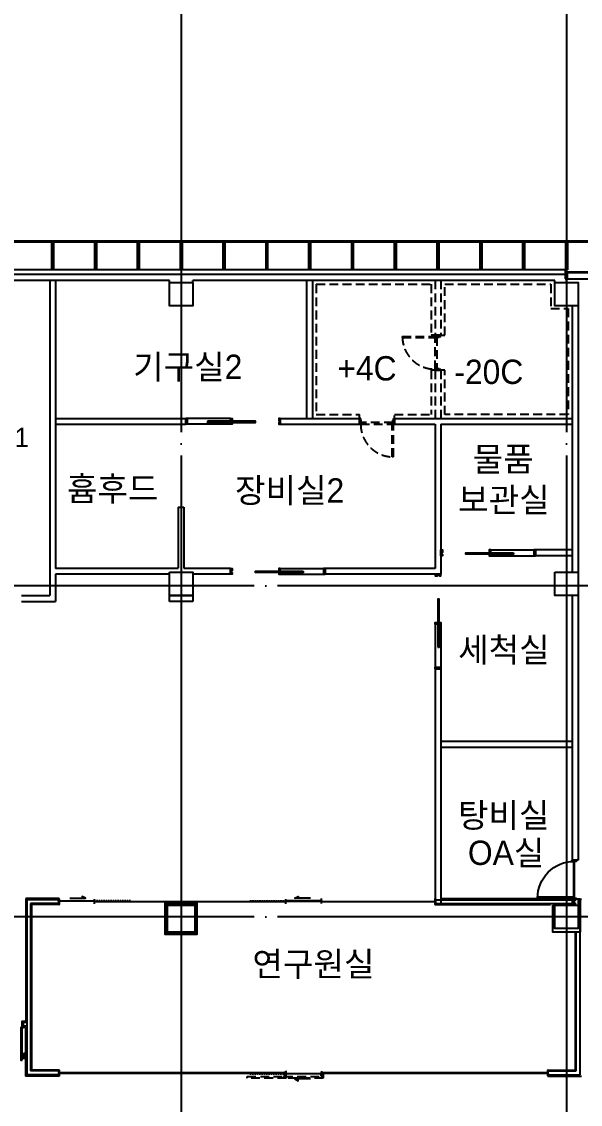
# Model space of a CAD drawing. Header units: metres. Extents: x 630750 to 860239, y 578133 to 726633.
# Drawn here: x 733909 to 748263, y 670988 to 698810 of the extents above; entities that cross this region are included whole.
import ezdxf

# ---------------------------------------------------------------- set-up
doc = ezdxf.new("R2010")
doc.units = ezdxf.units.M
doc.header["$LTSCALE"] = 300
for name, pattern in [('CEN', [62, 60, -1, 0, -1]), ('HID1', [0.375, 0.25, -0.125]), ('HIDDEN', [2, 1, -1]), ('업무시설_xr-base$0$CONTINOUS', [0])]:
    doc.linetypes.add(name, pattern=pattern)
for name, color, linetype in [('A-AL', 6, 'Continuous'), ('A-CEN-1', 1, 'Continuous'), ('A-CON', 2, 'Continuous'), ('A-DOR', 4, 'Continuous'), ('A-STONE', 6, 'Continuous'), ('A-TXT', 3, 'Continuous'), ('A-WAL-DW', 7, 'Continuous'), ('A-WIN-GLASS', 4, 'Continuous'), ('DOR', 4, 'Continuous'), ('INT', 117, 'Continuous'), ('KUK-DOOR', 4, 'Continuous'), ('KUK-DOOR-FRAME', 4, 'Continuous'), ('KUK-WALL-DRYWALL', 4, 'Continuous'), ('KUK-WALL-FIN 1', 30, 'Continuous'), ('KUK-WINDOW', 4, 'Continuous'), ('외장그레이팅', 4, 'Continuous'), ('특수설계 영역', 225, 'Continuous'), ('프레임', 5, 'Continuous')]:
    doc.layers.add(name, color=color, linetype=linetype)
doc.layers.add('tel 1구', color=7, linetype='Continuous', lineweight=5, true_color=0x0074cb)
doc.styles.add('돋움', font='')
doc.styles.get('돋움').set_extended_font_data('Dotum')

# ---------------------------------------------------------------- blocks, each defined once
blk = doc.blocks.new('미닫이문1200')
at = {"layer": 'A-DOR'}
blk.add_line((1280, -150), (2390, -150), dxfattribs=at)
for points in [[(0, 0), (40, 0), (40, -65), (20, -65), (20, -115), (40, -115), (40, -150), (0, -150)], [(1280, 0), (1240, 0), (1240, -65), (1280, -65)], [(2430, 0), (2390, 0), (2390, 0), (2390, 0), (2390, 0), (2390, 0), (2390, -150), (2430, -150)], [(1870, -75), (1870, -105), (640, -105), (640, -75)], [(1280, -115), (1240, -115), (1240, -150), (1280, -150)]]:
    blk.add_lwpolyline(points, close=True, dxfattribs=at)
at = {"layer": 'A-WAL-DW'}
blk.add_line((1280, 0), (2430, 0), dxfattribs=at)
blk = doc.blocks.new('DOOR_GLASS2')
at = {"layer": 'A-DOR', "color": 5}
blk.add_arc((2877563, 589745), 940, 16.6479, 106.6479, dxfattribs=at)
at = {"layer": 'A-WIN-GLASS'}
for p, q in [((2877557, 589764), (2878457, 590033)), ((2877563, 589745), (2878463, 590014)), ((2878463, 590014), (2878458, 590033)), ((2877563, 589745), (2877557, 589764))]:
    blk.add_line(p, q, dxfattribs=at)
for points in [[(2877341, 590659), (2877333, 590688), (2877237, 590660), (2877246, 590631), (2877341, 590659)], [(2877619, 589730), (2877611, 589759), (2877515, 589730), (2877524, 589701), (2877619, 589730)]]:
    blk.add_lwpolyline(points, dxfattribs=at)
at = {"layer": 'DOR', "color": 8}
for p, q in [((2877553, 589742), (2877284, 590642)), ((2877572, 589747), (2877303, 590648))]:
    blk.add_line(p, q, dxfattribs=at)

msp = doc.modelspace()

# ---------------------------------------------------------------- linework, layer by layer
at = {"layer": 'A-AL', "ltscale": 3}
msp.add_line((747874.4, 692430.2, 0), (694034.2, 692430.2, 0), dxfattribs=at)
at = {"layer": 'A-CEN-1', "linetype": 'CEN'}
for p, q in [((738004.4, 706258.8, 0), (738004.4, 647116.3, 0)), ((747904.4, 706258.8, 0), (747904.4, 599969.6, 0)), ((795684.4, 684310.2, 0), (657202.6, 684310.2, 0)), ((795684.4, 675810.2, 0), (657202.6, 675810.2, 0))]:
    msp.add_line(p, q, dxfattribs=at)
at = {"layer": 'A-CON', "elevation": 0}
for points in [[(737704.4, 692110.2), (738304.4, 692110.2), (738304.4, 691510.2), (737704.4, 691510.2)], [(747604.4, 692110.2), (748204.4, 692110.2), (748204.4, 691510.2), (747604.4, 691510.2)], [(737704.4, 684660.2), (738304.4, 684660.2), (738304.4, 684060.2), (737704.4, 684060.2)], [(747604.4, 684660.2), (748204.4, 684660.2), (748204.4, 684060.2), (747604.4, 684060.2)], [(737654.4, 676110.2), (738354.4, 676110.2), (738354.4, 675410.2), (737654.4, 675410.2)], [(747554.4, 676110.2), (748254.4, 676110.2), (748254.4, 675410.2), (747554.4, 675410.2)], [(747604.4, 676110.2), (748204.4, 676110.2), (748204.4, 675510.2), (747604.4, 675510.2)]]:
    msp.add_lwpolyline(points, close=True, dxfattribs=at)
at = {"layer": 'A-STONE', "ltscale": 3}
msp.add_line((747874.4, 692430.2, 0), (747874.4, 692310.2, 0), dxfattribs=at)
at = {"layer": 'A-WAL-DW'}
for p, q in [((747874.4, 692310.2, 0), (694004.4, 692310.2, 0)), ((737704.4, 692160.2, 0), (728404.4, 692160.2, 0)), ((734629.4, 692160.2, 0), (734629.4, 684060.2, 0)), ((734779.4, 692160.2, 0), (734779.4, 684760.2, 0)), ((737704.4, 692110.2, 0), (737704.4, 692160.2, 0)), ((747604.4, 692160.2, 0), (738304.4, 692160.2, 0)), ((738304.4, 692110.2, 0), (738304.4, 692160.2, 0)), ((741229.4, 692160.2, 0), (741229.4, 688615.2, 0)), ((741379.4, 692160.2, 0), (741379.4, 688615.2, 0)), ((747604.4, 692110.2, 0), (747604.4, 692160.2, 0)), ((747904.4, 692110.2, 0), (747904.4, 692160.2, 0)), ((748054.4, 691510.2, 0), (748054.4, 684660.2, 0)), ((748204.4, 691510.2, 0), (748204.4, 684660.2, 0)), ((734779.4, 688615.2, 0), (738124.4, 688615.2, 0)), ((738124.4, 688615.2, 0), (738124.4, 688465.2, 0)), ((740554.4, 688615.2, 0), (742589.4, 688615.2, 0)), ((740554.4, 688615.2, 0), (740554.4, 688465.2, 0)), ((742589.4, 688465.2, 0), (742589.4, 688615.2, 0)), ((743489.4, 688615.2, 0), (748054.4, 688615.2, 0)), ((734779.4, 688465.2, 0), (738124.4, 688465.2, 0)), ((740554.4, 688465.2, 0), (742589.4, 688465.2, 0)), ((743489.4, 688465.2, 0), (744529.4, 688465.2, 0)), ((744529.4, 688465.2, 0), (744529.4, 684760.2, 0)), ((744679.4, 688465.2, 0), (748054.4, 688465.2, 0)), ((744679.4, 688465.2, 0), (744679.4, 684610, 0)), ((737929.4, 686335.2, 0), (738079.4, 686335.2, 0)), ((737929.4, 686335.2, 0), (737929.4, 684766.4, 0)), ((738079.4, 686335.2, 0), (738079.4, 684766.4, 0)), ((748054.4, 685235.2, 0), (747109.4, 685235.2, 0)), ((747109.4, 685235.2, 0), (747109.4, 685085.2, 0)), ((748054.4, 685085.2, 0), (747109.4, 685085.2, 0)), ((737929.4, 684760.2, 0), (734779.4, 684760.2, 0)), ((739274.4, 684760.2, 0), (738079.4, 684760.2, 0)), ((739274.4, 684760.2, 0), (739274.4, 684610, 0)), ((744529.4, 684760.2, 0), (741704.4, 684760.2, 0)), ((741704.4, 684760.2, 0), (741704.4, 684610, 0)), ((737704.4, 684610, 0), (734779.4, 684610, 0)), ((734779.4, 684610, 0), (734779.4, 683910.2, 0)), ((734779.4, 684509.9, 0), (734779.4, 683960.1, 0)), ((739274.4, 684610, 0), (738304.4, 684610, 0)), ((744679.4, 684610, 0), (741704.4, 684610, 0)), ((733909.4, 684060.2, 0), (734629.4, 684060.2, 0)), ((733909.4, 683910.2, 0), (734779.4, 683910.2, 0)), ((737704.4, 684060.2, 0), (738304.4, 684060.2, 0)), ((737704.4, 683910.2, 0), (737704.4, 684060.2, 0)), ((738304.4, 683910.2, 0), (737704.4, 683910.2, 0)), ((738304.4, 684060.2, 0), (738304.4, 683910.2, 0)), ((748054.4, 684060.2, 0), (748054.4, 677260.2, 0)), ((748204.4, 684060.2, 0), (748204.4, 677260.2, 0)), ((744529.4, 682180, 0), (744529.4, 676110.2, 0)), ((744529.4, 682180, 0), (744679.4, 682180, 0)), ((744679.4, 682180, 0), (744679.4, 676110.2, 0)), ((748054.4, 680310.2, 0), (744679.4, 680310.2, 0)), ((748054.4, 680160.2, 0), (744679.4, 680160.2, 0)), ((748204.4, 677260.2, 0), (748054.4, 677260.2, 0)), ((748204.4, 676260.2, 0), (748054.4, 676260.2, 0)), ((748054.4, 676260.2, 0), (748054.4, 676110.2, 0)), ((748104.4, 676260.2), (748104.4, 676110)), ((748254.4, 676260.2), (748104.4, 676260.2)), ((748204.4, 676260.2, 0), (748204.4, 676110.2, 0)), ((748254.4, 676260.2), (748254.4, 676110))]:
    msp.add_line(p, q, dxfattribs=at)
at = {"layer": 'A-WIN-GLASS'}
for p, q in [((747934.4, 692360.2, 0), (747874.4, 692360.2, 0)), ((747874.4, 692360.2, 0), (747874.4, 692204.2, 0)), ((747904.4, 692384.2, 0), (771077.8, 692384.2, 0)), ((747904.4, 692360.2, 0), (747904.4, 692384.2, 0)), ((747904.4, 692360.2, 0), (771054.4, 692360.2, 0)), ((747934.4, 692204.2, 0), (747934.4, 692360.2, 0)), ((747874.4, 692204.2, 0), (747934.4, 692204.2, 0))]:
    msp.add_line(p, q, dxfattribs=at)
at = {"layer": 'A-WIN-GLASS', "color": 9}
msp.add_line((747904.4, 692204.2, 0), (770898.4, 692204.2, 0), dxfattribs=at)
at = {"layer": 'INT', "linetype": 'HID1', "ltscale": 3, "elevation": 0}
for points in [[(740704.4, 671660.2), (739704.4, 671660.2), (739704.4, 671700.2), (740704.4, 671700.2), (740704.4, 671660.2)], [(740654.4, 671710.2), (740704.4, 671710.2), (740704.4, 671810.2), (740654.4, 671810.2), (740654.4, 671710.2)], [(741654.4, 671660.2), (740654.4, 671660.2), (740654.4, 671700.2), (741654.4, 671700.2), (741654.4, 671660.2)], [(741654.4, 671710.2), (741604.4, 671710.2), (741604.4, 671810.2), (741654.4, 671810.2), (741654.4, 671710.2)]]:
    msp.add_lwpolyline(points, dxfattribs=at)
at = {"layer": 'KUK-DOOR', "color": 1, "ltscale": 30, "elevation": 0}
for points in [[(735147.9, 676286.1), (735547.5, 676286.1), (735465.5, 676331.8), (735465.5, 676286.1)], [(741330.8, 676286.1), (740931.3, 676286.1), (741013.3, 676331.8), (741013.3, 676286.1)], [(741330.8, 671641.4), (740931.3, 671641.4), (741013.3, 671595.6), (741013.3, 671641.4)]]:
    msp.add_lwpolyline(points, dxfattribs=at)
at = {"layer": 'KUK-DOOR', "color": 5, "linetype": 'HIDDEN', "ltscale": 0.1}
for points in [[(735764.4, 676220.2), (735764.4, 676210.2), (736704.4, 676210.2), (736704.4, 676220.2)], [(740714.4, 676220.2), (740714.4, 676210.2), (739774.4, 676210.2), (739774.4, 676220.2)], [(740714.4, 671770.2), (740714.4, 671780.2), (739774.4, 671780.2), (739774.4, 671770.2)]]:
    msp.add_lwpolyline(points, close=True, dxfattribs=at)
at = {"layer": 'KUK-DOOR'}
msp.add_lwpolyline([(733924.4, 672125.2), (733924.4, 672960.2), (733884.4, 672960.2), (733884.4, 672125.2)], close=True, dxfattribs=at)
at = {"layer": 'KUK-DOOR', "color": 251, "elevation": -9848.1}
msp.add_lwpolyline([(733924.4, 672162.7), (733934.4, 672162.7), (733934.4, 672175.2), (733982.4, 672175.2, 0.4660446), (733985.4, 672178.8), (733985.4, 672290.7, 0.4142136), (733983.4, 672292.7), (733969.3, 672292.7, 0.4142136), (733967.3, 672290.7), (733965.4, 672198.2, -0.4270096), (733962.1, 672195.2), (733934.4, 672195.2), (733934.4, 672207.7), (733924.4, 672207.7), (733924.4, 672162.7), (733934.4, 672162.7), (733934.4, 672195.2)], format="xyb", dxfattribs=at)
at = {"layer": 'KUK-DOOR-FRAME'}
msp.add_lwpolyline([(733954.4, 672960.2), (733954.4, 673120.2), (733914.4, 673120.2), (733914.4, 673002.2), (733924.4, 673002.2), (733924.4, 672960.2), (733954.4, 672960.2)], dxfattribs=at)
at = {"layer": 'KUK-WALL-DRYWALL'}
for p, q in [((734039.4, 676245.2), (734039.4, 671745.2)), ((734872.8, 676245.2), (734039.4, 676245.2)), ((734139.4, 676145.2, 0), (734139.4, 671845.2, 0)), ((734872.8, 676145.2), (734139.4, 676145.2)), ((744531, 676245.2), (748159.4, 676245.2)), ((744531, 676145.2), (748159.4, 676145.2)), ((748259.4, 671745.2), (748259.4, 676260.2)), ((748159.4, 671845.2), (748159.4, 675410.2)), ((748159.4, 671845.2), (748159.4, 675410.2)), ((734039.4, 673095.2), (733954.4, 673095.2)), ((734039.4, 672995.2), (733954.4, 672995.2)), ((734872.8, 671745.2), (734039.4, 671745.2)), ((734872.8, 671845.2), (734139.4, 671845.2)), ((747426, 671845.2), (748159.4, 671845.2, 0)), ((747426, 671745.2), (748259.4, 671745.2))]:
    msp.add_line(p, q, dxfattribs=at)
msp.add_lwpolyline([(737624.4, 676140.2), (738384.4, 676140.2), (738384.4, 675380.2), (737624.4, 675380.2)], close=True, dxfattribs=at)
msp.add_lwpolyline([(748254.4, 676260.2), (748294.4, 676260.2)], dxfattribs=at)
at = {"layer": 'KUK-WALL-FIN 1'}
for p, q in [((734014.4, 676280.2, 0), (734014.4, 673120.2)), ((734874.4, 676280.2), (734014.4, 676280.2)), ((734164.4, 676120.2, 0), (734164.4, 671870.2)), ((734864.4, 676120.2), (734164.4, 676120.2)), ((734874.4, 676270.2), (734874.4, 676280.2)), ((744529.4, 676270.2), (744529.4, 676280.2)), ((744539.4, 676120.2), (747499.4, 676120.2)), ((744679.4, 676280.2), (748134.4, 676280.2)), ((748134.4, 671870.2), (748134.4, 675410.2)), ((748134.4, 671870.2), (748134.4, 675355.2)), ((734014.4, 673120.2), (733964.4, 673120.2)), ((734004.4, 672960.2), (733964.4, 672960.2)), ((734004.4, 672960.2), (734004.4, 671710.2)), ((734874.4, 671710.2), (734004.4, 671710.2)), ((734864.4, 671870.2), (734164.4, 671870.2)), ((734874.4, 671720.2), (734874.4, 671710.2)), ((747424.4, 671720.2), (747424.4, 671710.2)), ((747424.4, 671710.2), (748294.4, 671710.2)), ((747434.4, 671870.2), (748134.4, 671870.2, 0))]:
    msp.add_line(p, q, dxfattribs=at)
at = {"layer": 'KUK-WALL-FIN 1', "color": 3}
for points in [[(734839.4, 676246.8), (734864.4, 676246.8), (734864.4, 676270.2), (734874.4, 676270.2), (734874.4, 676225.2)], [(734872.8, 676226.8), (734872.8, 676268.6), (734866, 676268.6), (734866, 676245.2), (734839.4, 676245.2), (734839.4, 676246.8)], [(734874.4, 676185.2), (734874.4, 676120.2), (734864.4, 676120.2), (734864.4, 676143.6), (734839.4, 676143.6), (734839.4, 676145.2), (734866, 676145.2), (734866, 676121.8), (734872.8, 676121.8), (734872.8, 676183.6)], [(734872.8, 676226.8), (734852.8, 676226.8), (734852.8, 676183.6), (734872.8, 676183.6)], [(734874.4, 676225.2), (734854.4, 676225.2), (734854.4, 676185.2), (734874.4, 676185.2)], [(744554.4, 676246.8), (744539.4, 676246.8), (744539.4, 676270.2), (744529.4, 676270.2), (744529.4, 676205.2)], [(744554.4, 676246.8), (744539.4, 676246.8), (744539.4, 676270.2), (744529.4, 676270.2), (744529.4, 676205.2)], [(744529.4, 676205.2), (744539.4, 676205.2), (744539.4, 676185.2), (744529.4, 676185.2)], [(744529.4, 676205.2), (744539.4, 676205.2), (744539.4, 676185.2), (744529.4, 676185.2)], [(744529.4, 676185.2), (744529.4, 676120.2), (744539.4, 676120.2), (744539.4, 676143.6), (744564.4, 676143.6), (744564.4, 676145.2), (744537.8, 676145.2), (744537.8, 676121.8), (744531, 676121.8), (744531, 676183.6)], [(744529.4, 676185.2), (744529.4, 676120.2), (744539.4, 676120.2), (744539.4, 676143.6), (744564.4, 676143.6), (744564.4, 676145.2), (744537.8, 676145.2), (744537.8, 676121.8), (744531, 676121.8), (744531, 676183.6)], [(744531, 676206.8), (744531, 676268.6), (744537.8, 676268.6), (744537.8, 676245.2), (744554.4, 676245.2), (744554.4, 676246.8)], [(744531, 676206.8), (744531, 676268.6), (744537.8, 676268.6), (744537.8, 676245.2), (744554.4, 676245.2), (744554.4, 676246.8)], [(744531, 676206.8), (744541, 676206.8), (744541, 676183.6), (744531, 676183.6)], [(744531, 676206.8), (744541, 676206.8), (744541, 676183.6), (744531, 676183.6)], [(734874.4, 671805.2), (734874.4, 671870.2), (734864.4, 671870.2), (734864.4, 671846.8), (734839.4, 671846.8), (734839.4, 671845.2), (734866, 671845.2), (734866, 671868.6), (734872.8, 671868.6), (734872.8, 671806.8)], [(734839.4, 671743.6), (734864.4, 671743.6), (734864.4, 671720.2), (734874.4, 671720.2), (734874.4, 671785.2)], [(734872.8, 671783.6), (734872.8, 671721.8), (734866, 671721.8), (734866, 671745.2), (734839.4, 671745.2), (734839.4, 671743.6)], [(734872.8, 671783.6), (734862.8, 671783.6), (734862.8, 671806.8), (734872.8, 671806.8)], [(734874.4, 671785.2), (734864.4, 671785.2), (734864.4, 671805.2), (734874.4, 671805.2)], [(747424.4, 671805.2), (747424.4, 671870.2), (747434.4, 671870.2), (747434.4, 671846.8), (747459.4, 671846.8), (747459.4, 671845.2), (747432.8, 671845.2), (747432.8, 671868.6), (747426, 671868.6), (747426, 671806.8)], [(747424.4, 671785.2), (747434.4, 671785.2), (747434.4, 671805.2), (747424.4, 671805.2)], [(747459.4, 671743.6), (747434.4, 671743.6), (747434.4, 671720.2), (747424.4, 671720.2), (747424.4, 671785.2)], [(747426, 671783.6), (747436, 671783.6), (747436, 671806.8), (747426, 671806.8)], [(747426, 671783.6), (747426, 671721.8), (747432.8, 671721.8), (747432.8, 671745.2), (747459.4, 671745.2), (747459.4, 671743.6)]]:
    msp.add_lwpolyline(points, dxfattribs=at)
at = {"layer": 'KUK-WALL-FIN 1'}
msp.add_lwpolyline([(737599.4, 676165.2), (738409.4, 676165.2), (738409.4, 675355.2), (737599.4, 675355.2)], close=True, dxfattribs=at)
at = {"layer": 'KUK-WALL-FIN 1', "linetype": '업무시설_xr-base$0$CONTINOUS'}
for points in [[(733964.4, 673120.2), (733964.4, 673110.2), (733954.4, 673110.2), (733954.4, 673120.2)], [(733964.4, 672960.2), (733964.4, 672970.2), (733954.4, 672970.2), (733954.4, 672960.2)]]:
    msp.add_lwpolyline(points, dxfattribs=at)
at = {"layer": 'KUK-WINDOW', "color": 1, "linetype": '업무시설_xr-base$0$CONTINOUS'}
for p, q in [((735784.4, 676139.8), (735784.4, 676263.5)), ((740694.4, 676139.8), (740694.4, 676263.5)), ((741614.4, 676149.8), (741614.4, 676273.5)), ((740694.4, 671850.7), (740694.4, 671727)), ((741614.4, 671840.7), (741614.4, 671717))]:
    msp.add_line(p, q, dxfattribs=at)
at = {"layer": 'KUK-WINDOW', "linetype": '업무시설_xr-base$0$CONTINOUS'}
for points in [[(735794.4, 676220.2), (735794.4, 676210.2), (734854.4, 676210.2), (734854.4, 676220.2)], [(740704.4, 676200.2), (740704.4, 676190.2), (735774.4, 676190.2), (735774.4, 676200.2)], [(740684.4, 676220.2), (740684.4, 676210.2), (741624.4, 676210.2), (741624.4, 676220.2)], [(744539.4, 676200.2), (744539.4, 676190.2), (741604.4, 676190.2), (741604.4, 676200.2)], [(740704.4, 671790.2), (740704.4, 671800.2), (734864.4, 671800.2), (734864.4, 671790.2)], [(740684.4, 671770.2), (740684.4, 671780.2), (741624.4, 671780.2), (741624.4, 671770.2)], [(747434.4, 671790.2), (747434.4, 671800.2), (741604.4, 671800.2), (741604.4, 671790.2)]]:
    msp.add_lwpolyline(points, close=True, dxfattribs=at)
at = {"layer": '외장그레이팅'}
for p, q in [((771864.4, 693170.2, 0), (685228.2, 693170.2, 0)), ((771834.4, 693140.2, 0), (685268.7, 693140.2, 0))]:
    msp.add_line(p, q, dxfattribs=at)
at = {"layer": '특수설계 영역', "linetype": 'HID1', "ltscale": 3}
for p, q in [((741479.4, 692060.2, 0), (741479.4, 688715.2, 0)), ((741479.4, 692060.2, 0), (744429.4, 692060.2, 0)), ((744429.4, 692060.2, 0), (744429.4, 690750.2, 0)), ((744529.4, 692160.2, 0), (744529.4, 690750.2, 0)), ((744679.4, 692160.2, 0), (744679.4, 690749.5, 0)), ((744779.4, 690750.2, 0), (744779.4, 692060.2, 0)), ((744779.4, 692060.2, 0), (747504.4, 692060.2, 0)), ((747504.4, 692060.2, 0), (747504.4, 691440.2, 0)), ((747504.4, 691440.2, 0), (747954.4, 691440.2, 0)), ((747954.4, 691440.2, 0), (747954.4, 688715.2, 0)), ((743689.4, 690720.2, 0), (744529.4, 690720.2, 0)), ((743689.4, 690720.2, 0), (743689.4, 690690.3, 0)), ((743689.4, 690690.3, 0), (744529.4, 690690.3, 0)), ((744529.4, 690750.2, 0), (744429.4, 690750.2, 0)), ((744529.4, 690750.2, 0), (744679.4, 690750.2, 0)), ((744529.4, 690720.2, 0), (744529.4, 690690.3, 0)), ((744679.4, 690750.2, 0), (744779.4, 690750.2, 0)), ((744429.4, 689850.2, 0), (744429.4, 688715.2, 0)), ((744529.4, 689850.2, 0), (744429.4, 689850.2, 0)), ((744529.4, 689850.2, 0), (744529.4, 688615.2, 0)), ((744529.4, 689850.2, 0), (744679.4, 689850.2, 0)), ((744679.4, 689850.2, 0), (744679.4, 688615.2, 0)), ((744779.4, 689850.2, 0), (744679.4, 689850.2, 0)), ((744779.4, 688715.2, 0), (744779.4, 689850.2, 0)), ((741479.4, 688715.2, 0), (742589.4, 688715.2, 0)), ((742589.4, 688615.2, 0), (742589.4, 688715.2, 0)), ((743489.4, 688465.2, 0), (743489.4, 688715.2, 0)), ((743489.4, 688715.2, 0), (744429.4, 688715.2, 0)), ((747954.4, 688715.2, 0), (744779.4, 688715.2, 0)), ((743429.4, 687625.2, 0), (743429.4, 688465.2, 0)), ((743459.4, 688465.2, 0), (743429.4, 688465.2, 0)), ((743459.4, 687625.2, 0), (743459.4, 688465.2, 0)), ((743460.1, 687624, 0), (743430.1, 687624, 0))]:
    msp.add_line(p, q, dxfattribs=at)
at = {"layer": '특수설계 영역', "linetype": 'HID1', "ltscale": 3, "elevation": 0}
for points in [[(744679.4, 690750.2), (744529.4, 690750.2), (744529.4, 690720.2), (744574.4, 690720.2), (744574.4, 690705.2), (744634.4, 690705.2), (744634.4, 690720.2), (744679.4, 690720.2)], [(744679.4, 689850.2), (744529.4, 689850.2), (744529.4, 689880.2), (744574.4, 689880.2), (744574.4, 689895.2), (744634.4, 689895.2), (744634.4, 689880.2), (744679.4, 689880.2)], [(742589.4, 688615.2), (742589.4, 688465.2), (742619.4, 688465.2), (742619.4, 688510.2), (742634.4, 688510.2), (742634.4, 688570.2), (742619.4, 688570.2), (742619.4, 688615.2)], [(743489.4, 688615.2), (743489.4, 688465.2), (743459.4, 688465.2), (743459.4, 688510.2), (743444.4, 688510.2), (743444.4, 688570.2), (743459.4, 688570.2), (743459.4, 688615.2)]]:
    msp.add_lwpolyline(points, close=True, dxfattribs=at)
for points in [[(744529.4, 689880.2), (744529.4, 690720.2)], [(744574.4, 690705.2), (744574.4, 689895.2)], [(742619.4, 688465.2), (743459.4, 688465.2)], [(743444.4, 688510.2), (742634.4, 688510.2)]]:
    msp.add_lwpolyline(points, dxfattribs=at)
at = {"layer": '특수설계 영역', "linetype": 'HID1', "ltscale": 3}
for centre in [(744529.4, 690720.2, 0), (743459.4, 688465.2, 0)]:
    msp.add_arc(centre, 840, 180, 270, dxfattribs=at)
at = {"layer": '프레임'}
for p, q in [((734679.4, 693140.2, 0), (734679.4, 692430.2, 0)), ((734729.4, 693140.2, 0), (734729.4, 692430.2, 0)), ((735779.4, 693140.2, 0), (735779.4, 692430.2, 0)), ((735829.4, 693140.2, 0), (735829.4, 692430.2, 0)), ((736879.4, 693140.2, 0), (736879.4, 692430.2, 0)), ((736929.4, 693140.2, 0), (736929.4, 692430.2, 0)), ((737979.4, 693140.2, 0), (737979.4, 692430.2, 0)), ((738029.4, 693140.2, 0), (738029.4, 692430.2, 0)), ((739079.4, 693140.2, 0), (739079.4, 692430.2, 0)), ((739129.4, 693140.2, 0), (739129.4, 692430.2, 0)), ((740179.4, 693140.2, 0), (740179.4, 692430.2, 0)), ((740229.4, 693140.2, 0), (740229.4, 692430.2, 0)), ((741279.4, 693140.2, 0), (741279.4, 692430.2, 0)), ((741329.4, 693140.2, 0), (741329.4, 692430.2, 0)), ((742379.4, 693140.2, 0), (742379.4, 692430.2, 0)), ((742429.4, 693140.2, 0), (742429.4, 692430.2, 0)), ((743479.4, 693140.2, 0), (743479.4, 692430.2, 0)), ((743529.4, 693140.2, 0), (743529.4, 692430.2, 0)), ((744579.4, 693140.2, 0), (744579.4, 692430.2, 0)), ((744629.4, 693140.2, 0), (744629.4, 692430.2, 0)), ((745679.4, 693140.2, 0), (745679.4, 692430.2, 0)), ((745729.4, 693140.2, 0), (745729.4, 692430.2, 0)), ((746779.4, 693140.2, 0), (746779.4, 692430.2, 0)), ((746829.4, 693140.2, 0), (746829.4, 692430.2, 0)), ((747879.4, 693140.2, 0), (747879.4, 692430.2, 0)), ((747929.4, 693140.2, 0), (747929.4, 692430.2, 0))]:
    msp.add_line(p, q, dxfattribs=at)

# ---------------------------------------------------------------- block references
at = {"layer": 'INT', "xscale": -1, "rotation": 16.64785911939109}
msp.add_blockref('DOOR_GLASS2', (3674005.3, 935655, 0), dxfattribs=at)
at = {"layer": 'tel 1구', "xscale": -1}
msp.add_blockref('미닫이문1200', (740554.4, 688615.2, 0), dxfattribs=at)
at = {"layer": 'tel 1구'}
for p in [(744679.4, 685235.2, 0), (739274.4, 684760.2, 0)]:
    msp.add_blockref('미닫이문1200', p, dxfattribs=at)
at = {"layer": 'tel 1구', "xscale": -1, "rotation": 90}
msp.add_blockref('미닫이문1200', (744529.4, 684610, 0), dxfattribs=at)

# ---------------------------------------------------------------- texts
at = {"layer": 'A-TXT', "color": 3, "style": '돋움'}
for s, height, p in [('기구실', 625, (736772.2, 689628.2, 0)), ('기구실2', 625, (736772.2, 689628.2, 0)), ('+4C', 625, (742018.8, 689589.3, 0)), ('+4C', 625, (742018.8, 689589.3, 0)), ('-20C', 625, (745025.3, 689499.3, 0)), ('-20C', 625, (745025.3, 689499.3, 0)), ('기구실1', 500, (731846.3, 687876.1, 0)), ('물품', 625, (745496.3, 687255.6, 0)), ('물품', 625, (745496.3, 687255.6, 0)), ('흄후드', 625, (735070.3, 686494.2, 0)), ('흄후드', 625, (735070.3, 686494.2, 0)), ('장비실', 625, (739389.4, 686452.2, 0)), ('장비실2', 625, (739389.4, 686452.2, 0)), ('보관실', 625, (745122.8, 686210.4, 0)), ('보관실', 625, (745122.8, 686210.4, 0)), ('세척실', 625, (745122.8, 682355.7, 0)), ('세척실', 625, (745122.8, 682355.7, 0)), ('탕비실', 625, (745117.1, 678105.4, 0)), ('탕비실', 625, (745117.1, 678105.4, 0)), ('OA실', 625, (745374.3, 677140.1, 0)), ('OA실', 625, (745374.3, 677140.1, 0)), ('연구원실', 625, (739836.9, 674280.5, 0)), ('연구원실', 625, (739836.9, 674280.5, 0))]:
    msp.add_text(s, height=height, rotation=0.00001, dxfattribs=at).set_placement(p)

doc.saveas('drawing.dxf')
